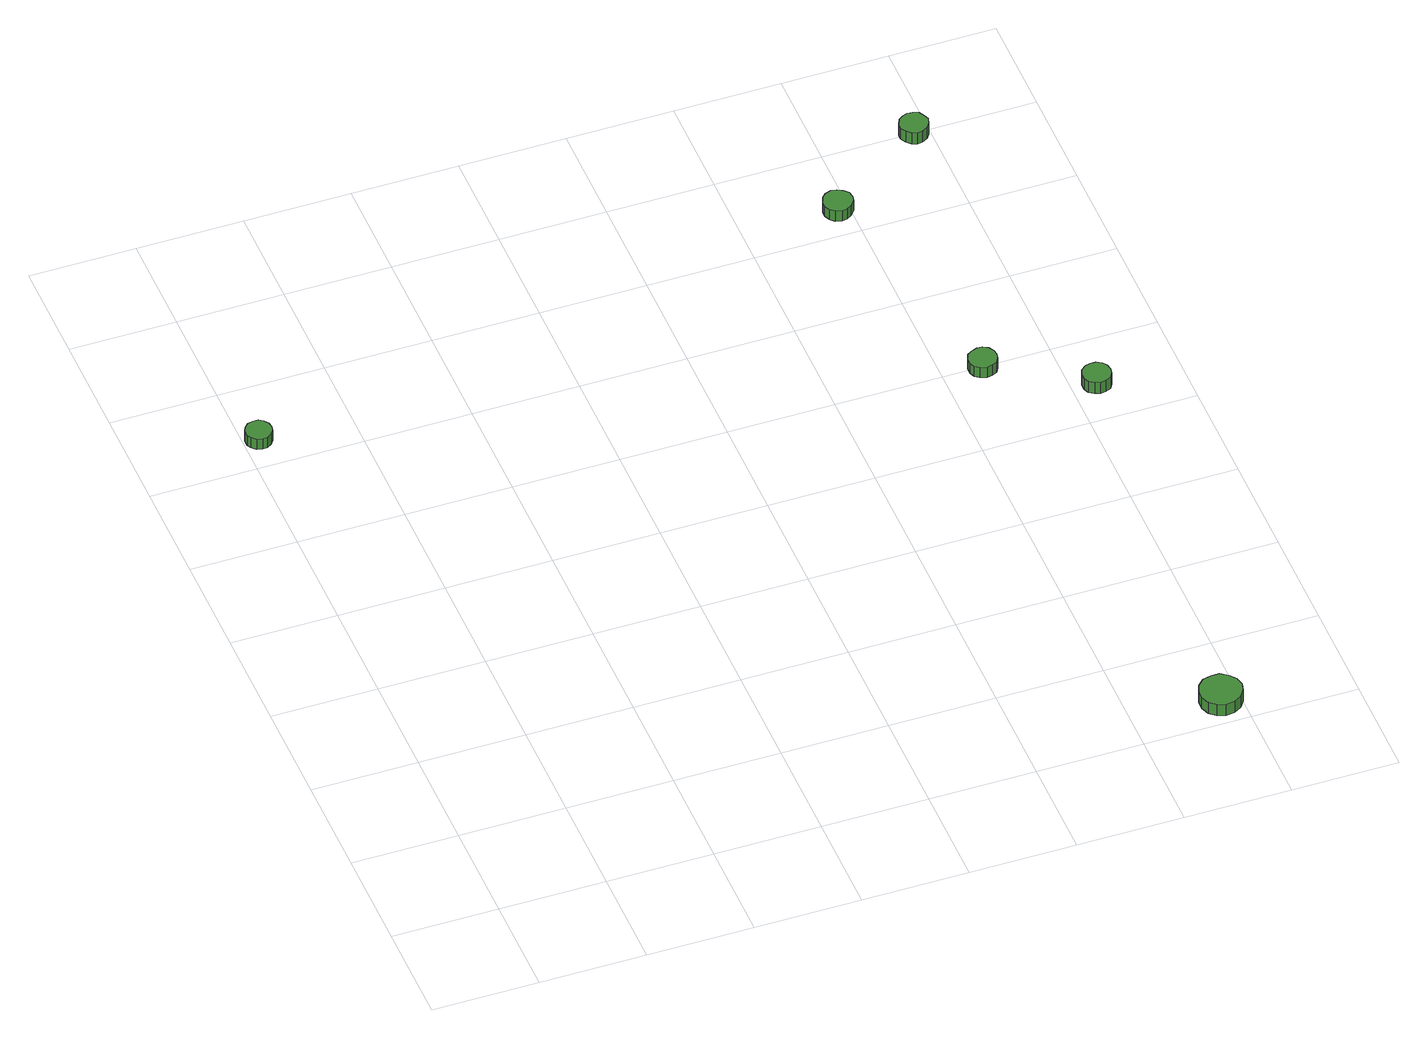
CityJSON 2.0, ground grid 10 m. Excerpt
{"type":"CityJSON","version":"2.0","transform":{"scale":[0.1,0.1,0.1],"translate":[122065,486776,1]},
"CityObjects":{
"tree1":{"type":"SolitaryVegetationObject","attributes":{"function":"something"},"geometry":[{"type":"MultiSurface","lod":"1","boundaries":[[[0,1,2,3,4,5,6,7,8,9,10,11,12,13,14]],[[15,16,17,18,19,20,21,22,23,24,25,26,27,28,29]],[[0,29,28,1]],[[1,28,27,2]],[[2,27,26,3]],[[3,26,25,4]],[[4,25,24,5]],[[5,24,23,6]],[[6,23,22,7]],[[7,22,21,8]],[[8,21,20,9]],[[9,20,19,10]],[[10,19,18,11]],[[11,18,17,12]],[[12,17,16,13]],[[13,16,15,14]],[[14,15,29,0]]]}]},
"tree2":{"type":"SolitaryVegetationObject","attributes":{"function":"something"},"geometry":[{"type":"MultiSurface","lod":"1","boundaries":[[[30,31,32,33,34,35,36,37,38,39,40,41,42,43,44]],[[45,46,47,48,49,50,51,52,53,54,55,56,57,58,59]],[[30,59,58,31]],[[31,58,57,32]],[[32,57,56,33]],[[33,56,55,34]],[[34,55,54,35]],[[35,54,53,36]],[[36,53,52,37]],[[37,52,51,38]],[[38,51,50,39]],[[39,50,49,40]],[[40,49,48,41]],[[41,48,47,42]],[[42,47,46,43]],[[43,46,45,44]],[[44,45,59,30]]]}]},
"tree3":{"type":"SolitaryVegetationObject","attributes":{"function":"something"},"geometry":[{"type":"MultiSurface","lod":"1","boundaries":[[[60,61,62,63,64,65,66,67,68,69,70,71,72,73,74]],[[75,76,77,78,79,80,81,82,83,84,85,86,87,88,89]],[[60,89,88,61]],[[61,88,87,62]],[[62,87,86,63]],[[63,86,85,64]],[[64,85,84,65]],[[65,84,83,66]],[[66,83,82,67]],[[67,82,81,68]],[[68,81,80,69]],[[69,80,79,70]],[[70,79,78,71]],[[71,78,77,72]],[[72,77,76,73]],[[73,76,75,74]],[[74,75,89,60]]]}]},
"tree4":{"type":"SolitaryVegetationObject","attributes":{"function":"something"},"geometry":[{"type":"MultiSurface","lod":"1","boundaries":[[[90,91,92,93,94,95,96,97,98,99,100,101,102,103,104]],[[105,106,107,108,109,110,111,112,113,114,115,116,117,118,119]],[[90,119,118,91]],[[91,118,117,92]],[[92,117,116,93]],[[93,116,115,94]],[[94,115,114,95]],[[95,114,113,96]],[[96,113,112,97]],[[97,112,111,98]],[[98,111,110,99]],[[99,110,109,100]],[[100,109,108,101]],[[101,108,107,102]],[[102,107,106,103]],[[103,106,105,104]],[[104,105,119,90]]]}]},
"tree5":{"type":"SolitaryVegetationObject","attributes":{"function":"something"},"geometry":[{"type":"MultiSurface","lod":"1","boundaries":[[[120,121,122,123,124,125,126,127,128,129,130,131,132,133,134]],[[135,136,137,138,139,140,141,142,143,144,145,146,147,148,149]],[[120,149,148,121]],[[121,148,147,122]],[[122,147,146,123]],[[123,146,145,124]],[[124,145,144,125]],[[125,144,143,126]],[[126,143,142,127]],[[127,142,141,128]],[[128,141,140,129]],[[129,140,139,130]],[[130,139,138,131]],[[131,138,137,132]],[[132,137,136,133]],[[133,136,135,134]],[[134,135,149,120]]]}]},
"tree6":{"type":"SolitaryVegetationObject","attributes":{"function":"something"},"geometry":[{"type":"MultiSurface","lod":"1","boundaries":[[[150,151,152,153,154,155,156,157,158,159,160,161,162,163,164]],[[165,166,167,168,169,170,171,172,173,174,175,176,177,178,179]],[[150,179,178,151]],[[151,178,177,152]],[[152,177,176,153]],[[153,176,175,154]],[[154,175,174,155]],[[155,174,173,156]],[[156,173,172,157]],[[157,172,171,158]],[[158,171,170,159]],[[159,170,169,160]],[[160,169,168,161]],[[161,168,167,162]],[[162,167,166,163]],[[163,166,165,164]],[[164,165,179,150]]]}]}
},
"vertices":[
[26,633,13],[25,638,13],[22,642,13],[18,645,13],[13,645,13],[8,644,13],[4,640,13],[2,636,13],[2,630,13],[4,626,13],[8,622,13],[13,621,13],[18,621,13],[22,624,13],[25,628,13],[25,628,1],[22,624,1],[18,621,1],[13,621,1],[8,622,1],[4,626,1],[2,630,1],[2,636,1],[4,640,1],[8,644,1],[13,645,1],[18,645,1],[22,642,1],[25,638,1],[26,633,1],
[702,29,13],[700,37,13],[695,43,13],[688,48,13],[680,48,13],[672,46,13],[666,40,13],[663,33,13],[663,25,13],[666,17,13],[672,12,13],[680,9,13],[688,10,13],[695,14,13],[700,21,13],[700,21,0],[695,14,0],[688,10,0],[680,9,0],[672,12,0],[666,17,0],[663,25,0],[663,33,0],[666,40,0],[672,46,0],[680,48,0],[688,48,0],[695,43,0],[700,37,0],[702,29,0],
[648,493,18],[647,498,18],[644,503,18],[639,506,18],[634,506,18],[628,504,18],[624,501,18],[622,496,18],[622,490,18],[624,485,18],[628,482,18],[634,480,18],[639,481,18],[644,483,18],[647,488,18],[647,488,6],[644,483,6],[639,481,6],[634,480,6],[628,482,6],[624,485,6],[622,490,6],[622,496,6],[624,501,6],[628,504,6],[634,506,6],[639,506,6],[644,503,6],[647,498,6],[648,493,6],
[602,728,15],[601,734,15],[597,738,15],[592,741,15],[587,742,15],[581,740,15],[577,736,15],[575,731,15],[575,725,15],[577,720,15],[581,716,15],[587,714,15],[592,715,15],[597,718,15],[601,723,15],[601,723,3],[597,718,3],[592,715,3],[587,714,3],[581,716,3],[577,720,3],[575,725,3],[575,731,3],[577,736,3],[581,740,3],[587,742,3],[592,741,3],[597,738,3],[601,734,3],[602,728,3],
[734,440,18],[733,446,18],[730,450,18],[725,453,18],[720,453,18],[715,452,18],[710,448,18],[708,443,18],[708,437,18],[710,432,18],[715,429,18],[720,427,18],[725,428,18],[730,430,18],[733,435,18],[733,435,5],[730,430,5],[725,428,5],[720,427,5],[715,429,5],[710,432,5],[708,437,5],[708,443,5],[710,448,5],[715,452,5],[720,453,5],[725,453,5],[730,450,5],[733,446,5],[734,440,5],
[699,799,14],[697,804,14],[694,809,14],[689,811,14],[684,812,14],[679,810,14],[675,807,14],[672,801,14],[672,796,14],[675,791,14],[679,787,14],[684,785,14],[689,786,14],[694,789,14],[697,793,14],[697,793,1],[694,789,1],[689,786,1],[684,785,1],[679,787,1],[675,791,1],[672,796,1],[672,801,1],[675,807,1],[679,810,1],[684,812,1],[689,811,1],[694,809,1],[697,804,1],[699,799,1]
]}
